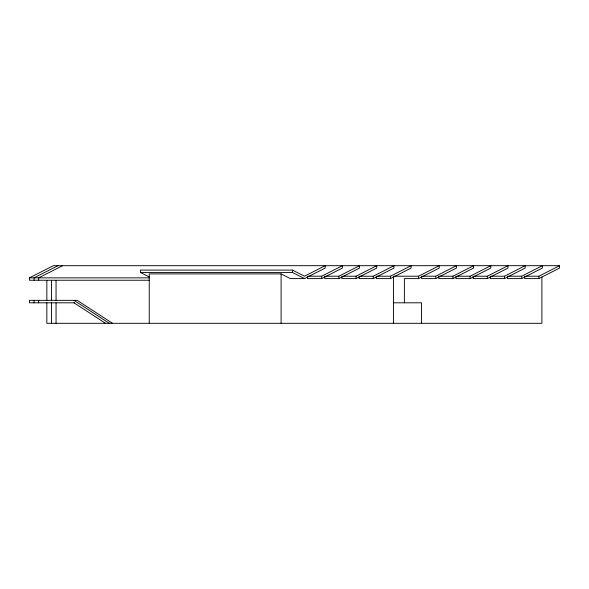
<?xml version="1.0" encoding="UTF-8"?>
<svg xmlns="http://www.w3.org/2000/svg" width="589" height="589" viewBox="0 0 589 589"><rect width="100%" height="100%" fill="white"/><g stroke="black" fill="none" stroke-linecap="round" stroke-linejoin="round"><path stroke-width="0.88" d="M149.267 280.239L29.45 280.239L29.45 277.853L53.349 265.691L559.55 265.691L559.55 268.076L538.869 278.597L524.703 278.597L524.703 276.219M57.958 265.691L34.052 277.853L34.052 280.239M62.559 265.691L38.66 277.853L38.66 280.239M149.245 323.309L149.245 273.9L281.1 273.9L290.34 278.597L304.506 278.597L325.18 268.076L325.18 265.691L304.506 276.219L292.468 270.093L140.454 270.093L140.454 272.479L149.341 276.999M308.415 276.219L321.697 276.219L342.371 265.691L342.371 268.076L321.697 278.597L307.532 278.597L307.532 276.219M325.607 276.219L338.881 276.219L359.562 265.691L359.562 268.076L338.881 278.597L324.716 278.597L324.716 276.219M342.791 276.219L356.073 276.219L376.754 265.691L376.754 268.076L356.073 278.597L341.907 278.597L341.907 276.219M359.982 276.219L373.264 276.219L393.945 265.691L393.945 268.076L373.264 278.597L359.099 278.597L359.099 276.219M377.174 276.219L390.455 276.219L411.129 265.691L411.129 268.076L390.455 278.597L376.29 278.597L376.29 276.219M394.372 276.219L418.543 276.219L439.217 265.691L439.217 268.076L418.543 278.597L404.378 278.597L404.378 302.805M422.453 276.219L435.735 276.219L456.409 265.691L456.409 268.076L435.735 278.597L421.562 278.597L421.562 276.219M439.637 276.219L452.919 276.219L473.6 265.691L473.6 268.076L452.919 278.597L438.753 278.597L438.753 276.219M456.828 276.219L470.11 276.219L490.792 265.691L490.792 268.076L470.11 278.597L455.945 278.597L455.945 276.219M474.02 276.219L487.302 276.219L507.983 265.691L507.983 268.076L487.302 278.597L473.136 278.597L473.136 276.219M491.211 276.219L504.493 276.219L525.167 265.691L525.167 268.076L504.493 278.597L490.328 278.597L490.328 276.219M508.403 276.219L521.685 276.219L542.359 265.691L542.359 268.076L521.685 278.597L507.512 278.597L507.512 276.219M525.594 276.219L538.869 276.219L559.55 265.691M140.454 272.479L292.468 272.479L304.506 278.597M29.45 277.853L149.267 277.853M74.575 302.805L29.45 302.805L29.45 300.346L77.218 300.346L112.521 323.309M393.445 302.805L421.562 302.805L421.562 323.309M73.993 300.346L109.296 323.309M73.993 302.805L105.512 323.309M541.895 276.904L541.895 323.309L46.84 323.309L46.84 302.805M538.869 276.219L538.869 278.597M521.685 276.219L521.685 278.597M504.493 276.219L504.493 278.597M487.302 276.219L487.302 278.597M470.11 276.219L470.11 278.597M452.919 276.219L452.919 278.597M435.735 276.219L435.735 278.597M418.543 276.219L418.543 278.597M393.481 276.219L393.481 323.309M390.455 276.219L390.455 278.597M373.264 276.219L373.264 278.597M356.073 276.219L356.073 278.597M338.881 276.219L338.881 278.597M321.697 276.219L321.697 278.597M292.468 270.093L292.468 272.479M281.1 273.9L281.1 323.309M56.051 280.393L56.051 300.346M56.051 302.805L56.051 323.309M51.442 280.393L51.442 300.346M51.442 302.805L51.442 323.309M46.84 280.393L46.84 300.346M38.66 300.346L38.66 302.805M34.052 300.346L34.052 302.805"/></g></svg>
